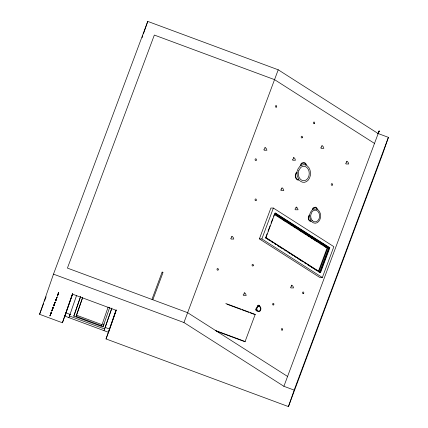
<?xml version="1.0" encoding="UTF-8"?>
<svg xmlns="http://www.w3.org/2000/svg" width="428" height="428" viewBox="0 0 428 428"><rect width="100%" height="100%" fill="white"/><g stroke="black" fill="none" stroke-linecap="round" stroke-linejoin="round"><path stroke-width="0.64" d="M378.935 131.498L379.122 130.995L378.737 132.081L379.09 131.086M52.874 308.16L52.179 310.07L52.965 307.893L51.927 310.707M54.661 303.356L54.308 304.356L54.821 302.912M56.887 297.449L55.891 300.119L56.881 297.401L56.55 298.37M56.517 298.38L56.159 299.407L56.608 298.129M57.496 295.78L58.738 292.426L57.529 295.684M50.183 315.377L51.296 312.37L51.146 312.841M52.13 310.15L52.098 310.23M54.399 304.099C55.116 302.179 53.655 306.111 53.987 305.175M54.789 303.003L55.03 302.425L54.506 303.853M55.747 300.451L55.843 300.194M56.678 297.936L56.988 297.134M50.59 314.339L49.969 315.966L51.29 312.392M53.072 307.62L52.831 308.262L53.275 307.09L53.142 307.486M56.362 298.878L56.865 297.444M58.663 292.624L58.62 292.741M52.387 309.498L52.232 309.925L52.794 308.39M54.356 304.233L54.04 305.073L54.506 303.762M56.095 299.546L55.945 299.969L56.25 299.161M57.817 294.967C58.631 292.752 57.384 296.128 57.694 295.218M54.87 302.789L55.094 302.216M39.585 314.302L53.489 274.145L147.751 21.4L278.216 69.791L378.154 133.557L388.415 137.361L382.707 153.855L288.445 406.6L106.032 338.944L115.961 310.263L72.348 294.084L62.418 322.771L39.585 314.302L43.549 303.666M142.101 37.712L142.754 35.829M143.401 33.951L147.751 21.4M52.708 308.642L52.451 309.332L52.724 308.583M72.669 293.678L64.895 316.126L108.509 332.305M62.418 322.771L72.787 293.587M76.596 295.411L69.47 315.998L104.614 329.03L111.74 308.444M104.1 323.739L102.945 326.944L73.793 316.132L80.571 296.55M74.392 314.526L80.512 296.845M82.567 297.776L76.526 315.222L102.067 324.692L101.65 325.799L76.109 316.324L82.583 297.637M101.65 325.799L108.124 307.111M102.945 326.944L109.745 307.309M104.015 330.635L111.911 308.085M108.723 331.679L116.282 309.856M109.921 328.469L116.186 310.386M216.204 331.079L245.009 341.763L245.1 341.501L215.669 330.587M255.115 314.666L255.206 314.403L225.775 303.489M378.459 132.771L378.63 132.338L283.892 386.302L294.154 390.106L288.445 406.6M378.074 133.836L378.443 132.808L378.149 133.659M54.377 304.18L53.682 306.015L53.821 305.688M50.338 314.955L50.531 314.478M53.013 307.759L53.152 307.395L53.002 307.866M53.912 305.378L53.784 305.731L53.955 305.325M54.067 305.004L54.196 304.64L53.896 305.415M55.811 300.279L55.71 300.552L56.17 299.37M56.443 298.616L56.212 299.252M58.374 293.399L57.727 295.133M378.197 133.499L378.593 132.402L378.122 133.734M378.764 132.017L378.555 132.546L378.769 131.931M51.419 312.065L51.018 313.119M51.242 312.531L51.419 312.092M54.688 303.281L54.886 302.762M54.95 302.58L55.132 302.109M52.521 309.155L52.195 309.974M51.825 310.99L52.163 310.065M55.672 300.665L55.538 301.039L55.672 300.713M58.015 294.432L58.299 293.64L58.197 293.934M56.726 297.813L56.988 297.166M57.395 296.064L57.529 295.689L57.395 296.09M50.718 313.992L51.317 312.333L51.109 312.868M50.274 315.126L50.151 315.463L50.242 315.206M50.477 314.607L50.525 314.505M52.27 309.802L52.077 310.37M54.5 303.778L54.704 303.233L54.131 304.779M55.875 300.108L56.052 299.664L55.64 300.756M57.598 295.497L57.876 294.764M58.679 292.591L58.572 292.88M58.09 294.213L58.251 293.779M378.277 133.258L378.502 132.664L378.266 133.338M52.328 309.653L52.163 310.07M378.363 133.087L378.464 132.819M55.934 299.942L56.047 299.675L55.961 299.932M58.465 293.153L58.593 292.811M54.693 303.345L54.886 302.821M50.793 313.804L50.996 313.259M52.649 308.829L53.174 307.352L52.933 307.994M58.219 293.897L58.422 293.351M54.629 303.484L55.03 302.377M55.677 300.659L55.924 299.985M379.01 131.3L378.743 132.001M55.875 300.114L56.56 298.257M44.48 301.162L46.117 296.786M50.793 313.735L50.996 313.184M58.213 293.827L58.417 293.282M50.686 314.056L50.825 313.681M68.871 317.603L70.069 314.393M73.793 316.132L74.188 315.062M76.109 316.324L76.526 315.222M106.032 338.944L109.707 329.095L105.213 327.425M283.892 386.302L183.954 322.535L278.216 69.791M259.373 238.894L270.881 208.035L273.369 208.067L333.851 246.656L322.343 277.515L319.855 277.488L259.373 238.894L261.861 238.926L322.343 277.515M261.861 238.926L273.369 208.067M265.954 236.818L267.115 233.709M268.04 231.227L270.127 225.631M271.058 223.143L272.679 218.788M273.604 216.306L274.3 214.439L327.067 248.106L318.304 271.603M266.473 238.53L265.355 237.818L265.868 237.824L275.172 212.876L329.844 247.764L320.54 272.711L320.026 272.706L329.33 247.753L329.844 247.764M245.009 341.763L255.206 314.403M319.015 271.293L327.73 247.924L328.683 247.935L319.555 272.401L317.881 271.331M378.999 131.326L379.106 131.038M378.079 133.787L378.357 133.033M294.154 390.106L388.415 137.361M378.962 131.439L379.08 131.107M55.64 300.798L55.811 300.349M57.496 295.823L57.668 295.374M50.076 315.73L50.242 315.276M51.932 310.749L52.098 310.3M51.825 311.017L51.965 310.664M226.931 304.212L240.707 309.321M241.964 309.786L248.85 312.338M250.107 312.804L254.489 314.43M53.489 274.145L183.954 322.535M66.094 312.916L70.454 314.532M317.025 209.287C314.254 208.527 309.845 210.549 315.115 207.553A3.06 2.327 -89.3 0 1 317.025 209.281M374.479 143.412L274.546 79.64L154.337 35.059L67.426 268.099L187.63 312.681L287.568 376.447M275.22 213.23L329.33 247.753M274.947 213.647L328.683 247.935M274.562 213.995L327.73 247.924M283.925 220.415L285.604 221.485M290.639 224.7L291.762 225.412M293.999 226.845L295.117 227.557M300.718 231.131L301.836 231.842M304.073 233.271L305.752 234.341M307.432 235.416L309.112 236.486M310.792 237.556L311.91 238.273M314.147 239.701L316.388 241.13M320.866 243.987L321.984 244.698M324.221 246.127L325.901 247.197M265.724 237.444L319.732 271.924M265.868 237.824L320.54 272.711M267.586 239.241L269.822 240.67M270.94 241.381L273.176 242.81M274.295 243.521L275.969 244.591M277.644 245.661L282.678 248.871M284.353 249.941L286.027 251.011M287.707 252.081L289.938 253.504M291.056 254.216L293.292 255.644M294.411 256.356L296.085 257.426M297.765 258.496L302.794 261.706M304.469 262.776L306.143 263.846M307.823 264.916L310.054 266.339M311.172 267.056L313.408 268.479M314.526 269.196L316.201 270.261M312.21 220.409L313.162 221.249A5.837 4.441 -89.3 0 0 318.828 219.28A5.837 4.441 -89.3 0 0 318.122 211.646L317.164 210.795A5.837 4.441 -89.3 0 0 312.729 211.159L311.851 212.16L310.819 214.867A5.837 4.441 -89.3 0 0 312.205 220.404M257.512 306.229L256.388 308.299A1.439 1.097 -89.3 0 0 255.907 309.942A1.439 1.097 -89.3 0 0 256.982 310.963L257.506 311.274A2.932 2.231 -89.3 0 0 260.572 310.289A2.932 2.231 -89.3 0 0 259.844 306.261L259.512 305.801A1.439 1.097 -89.3 0 0 258.838 305.159L258.009 305.335A1.439 1.097 -89.3 0 0 257.512 306.229M300.253 165.797L298.022 168.889L296.845 172.077A4.366 3.317 -89.3 0 0 295.384 177.048A4.366 3.317 -89.3 0 0 298.642 180.156L299.231 180.028L300.231 181.087A8.881 6.752 -89.3 0 0 309.524 178.101A8.881 6.752 -89.3 0 0 307.315 165.898L306.651 165.513L306.309 164.507A4.366 3.317 -89.3 0 0 304.26 162.554L303.399 162.437L301.751 163.084A4.366 3.317 -89.3 0 0 300.253 165.797M312.306 209.784L310.503 212.293L309.546 214.877A3.536 2.686 -89.3 0 0 308.363 218.901A3.536 2.686 -89.3 0 0 311.006 221.415L311.482 221.313L312.29 222.175A7.196 5.473 -89.3 0 0 319.818 219.757A7.196 5.473 -89.3 0 0 318.031 209.87L317.218 208.741A3.536 2.686 -89.3 0 0 315.559 207.157L313.521 207.591A3.536 2.686 -89.3 0 0 312.306 209.784M256.474 308.47L256.875 310.765A1.247 0.947 -89.3 0 1 256.056 309.909A1.247 0.947 -89.3 0 1 256.345 308.577L256.474 308.47M297.107 172.586L297.203 175.608L298.803 179.525L298.321 179.557A3.777 2.873 -89.3 0 1 295.828 176.962A3.777 2.873 -89.3 0 1 296.716 172.923L297.107 172.586M309.765 215.289L309.84 217.734L311.135 220.907L310.749 220.934A3.06 2.327 -89.3 0 1 308.727 218.831A3.06 2.327 -89.3 0 1 309.444 215.557L309.765 215.289M257.683 306.143L259.438 306.025A1.247 0.947 -89.3 0 0 258.656 305.314L257.683 306.143M300.777 165.54L303.966 164.614L306.079 165.181A3.777 2.873 -89.3 0 0 303.72 163.036L301.622 163.929L300.777 165.54M257.062 307.711L256.907 308.294A2.381 1.808 -89.3 0 0 257.469 310.551L257.859 310.899A2.381 1.808 -89.3 0 0 260.171 310.097A2.381 1.808 -89.3 0 0 259.882 306.983L259.491 306.635A2.381 1.808 -89.3 0 0 257.683 306.785L257.062 307.711M298.883 170.291L298.407 172.067A7.206 5.478 -89.3 0 0 300.119 178.899L301.301 179.947A7.206 5.478 -89.3 0 0 308.299 177.518A7.206 5.478 -89.3 0 0 307.427 168.092L306.245 167.038A7.206 5.478 -89.3 0 0 300.772 167.492L298.883 170.291M231.692 236.818L231.719 237.813L230.772 238.23L230.81 238.754L231.174 239.075L233.795 239.065L233.228 237.487L232.313 236.47L232.019 236.277L231.692 236.818M264.82 147.992L264.846 148.987L263.899 149.404L263.937 149.928L264.301 150.249L266.922 150.239L266.355 148.66L265.44 147.644L265.146 147.451L264.82 147.992M244.115 293.191L244.142 294.186L243.2 294.603L243.232 295.127L243.596 295.448L246.218 295.438L245.656 293.865L244.736 292.843L244.441 292.65L244.115 293.191M281.715 188.309L281.736 189.304L280.795 189.722L280.827 190.246L281.191 190.567L283.812 190.556L283.25 188.978L282.33 187.962L282.036 187.769L281.715 188.309M293.357 157.986L293.383 158.975L292.436 159.398L292.474 159.917L292.838 160.243L295.459 160.233L294.892 158.654L293.977 157.638L293.683 157.44L293.357 157.986M295.967 207.537L295.994 208.532L295.053 208.95L295.085 209.474L295.448 209.795L298.07 209.784L297.508 208.206L296.588 207.189L296.294 206.997L295.967 207.537M321.733 146.114L321.76 147.104L320.818 147.526L320.85 148.045L321.214 148.366L323.835 148.361L323.268 146.783L322.354 145.761L322.059 145.568L321.733 146.114M291.457 285.674L291.479 286.664L290.537 287.086L290.569 287.605L290.938 287.932L293.555 287.921L292.993 286.343L292.073 285.326L291.778 285.128L291.457 285.674M346.637 161.736L346.659 162.726L345.717 163.148L345.749 163.667L346.113 163.994L348.734 163.983L348.173 162.405L347.252 161.388L346.958 161.19L346.637 161.736M57.817 294.945L57.828 294.892M162.126 272.085L152.02 299.183L152.94 299.525L163.047 272.427L162.126 272.085M256.169 200.358A0.861 0.653 -89.3 0 0 255.805 198.95A0.861 0.653 -89.3 0 0 255.061 200.079A0.861 0.653 -89.3 0 0 256.169 200.358M253.194 265.718A0.861 0.653 -89.3 0 0 252.825 264.311A0.861 0.653 -89.3 0 0 252.081 265.44A0.861 0.653 -89.3 0 0 253.194 265.718M273.765 304.768A0.861 0.653 -89.3 0 0 273.401 303.366A0.861 0.653 -89.3 0 0 272.652 304.49A0.861 0.653 -89.3 0 0 273.765 304.768M218.146 269.902A0.861 0.653 -89.3 0 0 217.782 268.495A0.861 0.653 -89.3 0 0 217.039 269.624A0.861 0.653 -89.3 0 0 218.146 269.902M256.217 160.206A0.861 0.653 -89.3 0 0 255.848 158.799A0.861 0.653 -89.3 0 0 255.104 159.928A0.861 0.653 -89.3 0 0 256.217 160.206M302.318 137.656A0.861 0.653 -89.3 0 0 301.949 136.254A0.861 0.653 -89.3 0 0 301.205 137.377A0.861 0.653 -89.3 0 0 302.318 137.656M332.369 185.035A0.861 0.653 -89.3 0 0 332.005 183.628A0.861 0.653 -89.3 0 0 331.256 184.757A0.861 0.653 -89.3 0 0 332.369 185.035M314.532 123.43A0.861 0.653 -89.3 0 0 314.168 122.028A0.861 0.653 -89.3 0 0 313.424 123.152A0.861 0.653 -89.3 0 0 314.532 123.43M303.661 293.394A0.861 0.653 -89.3 0 0 303.297 291.987A0.861 0.653 -89.3 0 0 302.553 293.116A0.861 0.653 -89.3 0 0 303.661 293.394M282.459 329.94A0.861 0.653 -89.3 0 0 282.095 328.533A0.861 0.653 -89.3 0 0 281.351 329.662A0.861 0.653 -89.3 0 0 282.459 329.94M276.552 106.968A0.861 0.653 -89.3 0 0 276.188 105.561A0.861 0.653 -89.3 0 0 275.445 106.684A0.861 0.653 -89.3 0 0 276.552 106.968"/></g></svg>
